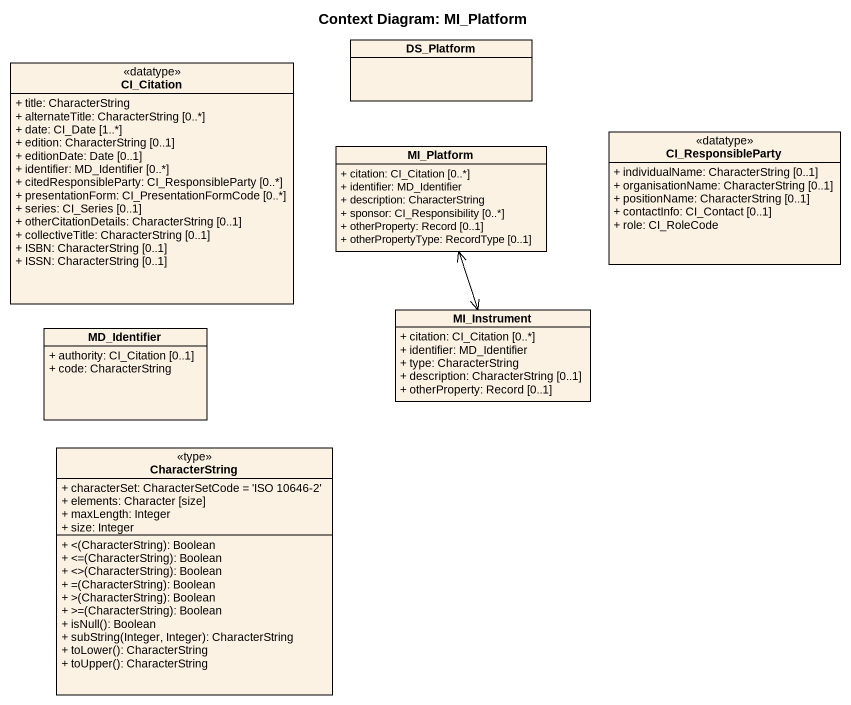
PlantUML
@startuml
title Context Diagram: MI_Platform
hide circle
hide empty members
skinparam classAttributeIconSize 0
class DS_Platform
class CI_Citation <<datatype>> {
  + title: CharacterString
  + alternateTitle: CharacterString [0..*]
  + date: CI_Date [1..*]
  + edition: CharacterString [0..1]
  + editionDate: Date [0..1]
  + identifier: MD_Identifier [0..*]
  + citedResponsibleParty: CI_ResponsibleParty [0..*]
  + presentationForm: CI_PresentationFormCode [0..*]
  + series: CI_Series [0..1]
  + otherCitationDetails: CharacterString [0..1]
  + collectiveTitle: CharacterString [0..1]
  + ISBN: CharacterString [0..1]
  + ISSN: CharacterString [0..1]
}
class MI_Platform {
  + citation: CI_Citation [0..*]
  + identifier: MD_Identifier
  + description: CharacterString
  + sponsor: CI_Responsibility [0..*]
  + otherProperty: Record [0..1]
  + otherPropertyType: RecordType [0..1]
}
class CI_ResponsibleParty <<datatype>> {
  + individualName: CharacterString [0..1]
  + organisationName: CharacterString [0..1]
  + positionName: CharacterString [0..1]
  + contactInfo: CI_Contact [0..1]
  + role: CI_RoleCode
}
class MD_Identifier {
  + authority: CI_Citation [0..1]
  + code: CharacterString
}
class MI_Instrument {
  + citation: CI_Citation [0..*]
  + identifier: MD_Identifier
  + type: CharacterString
  + description: CharacterString [0..1]
  + otherProperty: Record [0..1]
}
class CharacterString <<type>> {
  + characterSet: CharacterSetCode = 'ISO 10646-2'
  + elements: Character [size]
  + maxLength: Integer
  + size: Integer
  + <(CharacterString): Boolean
  + <=(CharacterString): Boolean
  + <>(CharacterString): Boolean
  + =(CharacterString): Boolean
  + >(CharacterString): Boolean
  + >=(CharacterString): Boolean
  + isNull(): Boolean
  + subString(Integer, Integer): CharacterString
  + toLower(): CharacterString
  + toUpper(): CharacterString
}
MI_Platform <--> MI_Instrument
@enduml
